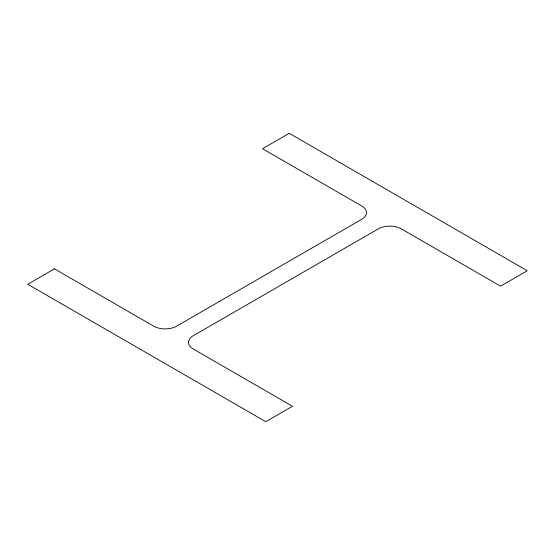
<?xml version="1.0" encoding="UTF-8"?>
<svg xmlns="http://www.w3.org/2000/svg" width="555" height="555" viewBox="0 0 555 555"><rect width="100%" height="100%" fill="white"/><g stroke="black" fill="none" stroke-linecap="round" stroke-linejoin="round"><path stroke-width="0.83" d="M54.452 268.856L27.75 284.271L265.769 421.689L292.471 406.274L193.202 348.963A16.185 9.345 0 0 1 193.202 335.747L378.392 228.833A16.185 9.345 0 0 1 401.279 228.833L500.548 286.144L527.25 270.729L289.231 133.311L262.529 148.726L361.798 206.037A16.185 9.345 0 0 1 361.798 219.253L176.608 326.167A16.185 9.345 0 0 1 153.721 326.167L54.452 268.856"/></g></svg>
